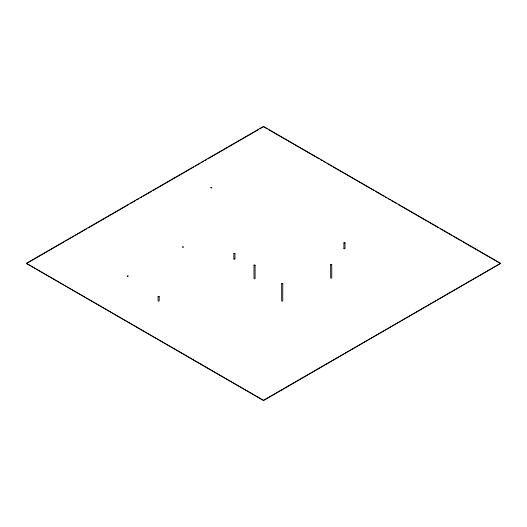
<?xml version="1.0" encoding="UTF-8"?>
<svg xmlns="http://www.w3.org/2000/svg" width="527" height="527" viewBox="0 0 527 527"><rect width="100%" height="100%" fill="white"/><g stroke="black" fill="none" stroke-linecap="round" stroke-linejoin="round"><path stroke-width="0.79" d="M158.074 296.53L159.167 296.464L159.174 300.877L158.62 301.194L158.074 300.91L158.074 296.497L159.174 296.497M233.876 253.566L234.97 253.533L234.976 258.948L234.429 259.271L233.883 258.981L233.876 253.566L234.976 253.566M233.883 258.981L234.258 258.652M253.994 265.167L255.094 265.167L255.094 278.552L254.541 278.869L253.994 278.585L253.994 265.167L255.094 265.167M281.668 283.697L282.768 283.697L282.768 300.917L282.222 301.24L281.668 300.917L281.668 283.697L282.768 283.697M330.673 264.752L331.16 264.402L331.766 264.719L331.766 277.913L331.272 278.23L330.673 277.946L330.666 264.719L331.766 264.719M343.927 242.861L345.02 242.795L345.02 248.573L344.474 248.856L343.927 248.54L343.927 242.828L345.02 242.861M343.927 248.54L344.414 248.224M26.35 263.348L263.5 126.434L500.65 263.348L263.5 400.566L26.35 263.348L263.5 400.27L500.65 263.348M27.061 263.236L64.096 241.86M65.519 241.037L74.063 236.103M75.486 235.279L86.883 228.698M88.305 227.881L128.904 204.443M130.327 203.62L135.314 200.741M136.737 199.917L138.871 198.686M140.294 197.862L141.723 197.039M143.146 196.222L151.69 191.288M153.113 190.464L193.705 167.026M195.135 166.203L200.115 163.324M201.545 162.5L203.679 161.269M205.102 160.445L206.525 159.628M207.954 158.805L258.513 129.609M259.936 128.786L263.5 126.73L267.064 128.786M268.487 129.609L319.046 158.805M320.475 159.628L321.898 160.445M323.321 161.269L325.455 162.5M326.885 163.324L331.865 166.203M333.295 167.026L373.887 190.464M375.31 191.288L383.854 196.222M385.277 197.039L386.706 197.862M388.129 198.686L390.263 199.917M391.686 200.741L396.673 203.62M398.096 204.443L438.695 227.881M440.117 228.698L451.514 235.279M452.937 236.103L461.481 241.037M462.904 241.86L499.939 263.236M127.31 276.102C128.292 277.274 128.845 275.087 127.317 276.069M182.553 247.011C183.824 248.145 183.679 245.925 182.553 247.011M210.846 187.704C212.032 188.87 212.104 186.598 210.846 187.704"/></g></svg>
